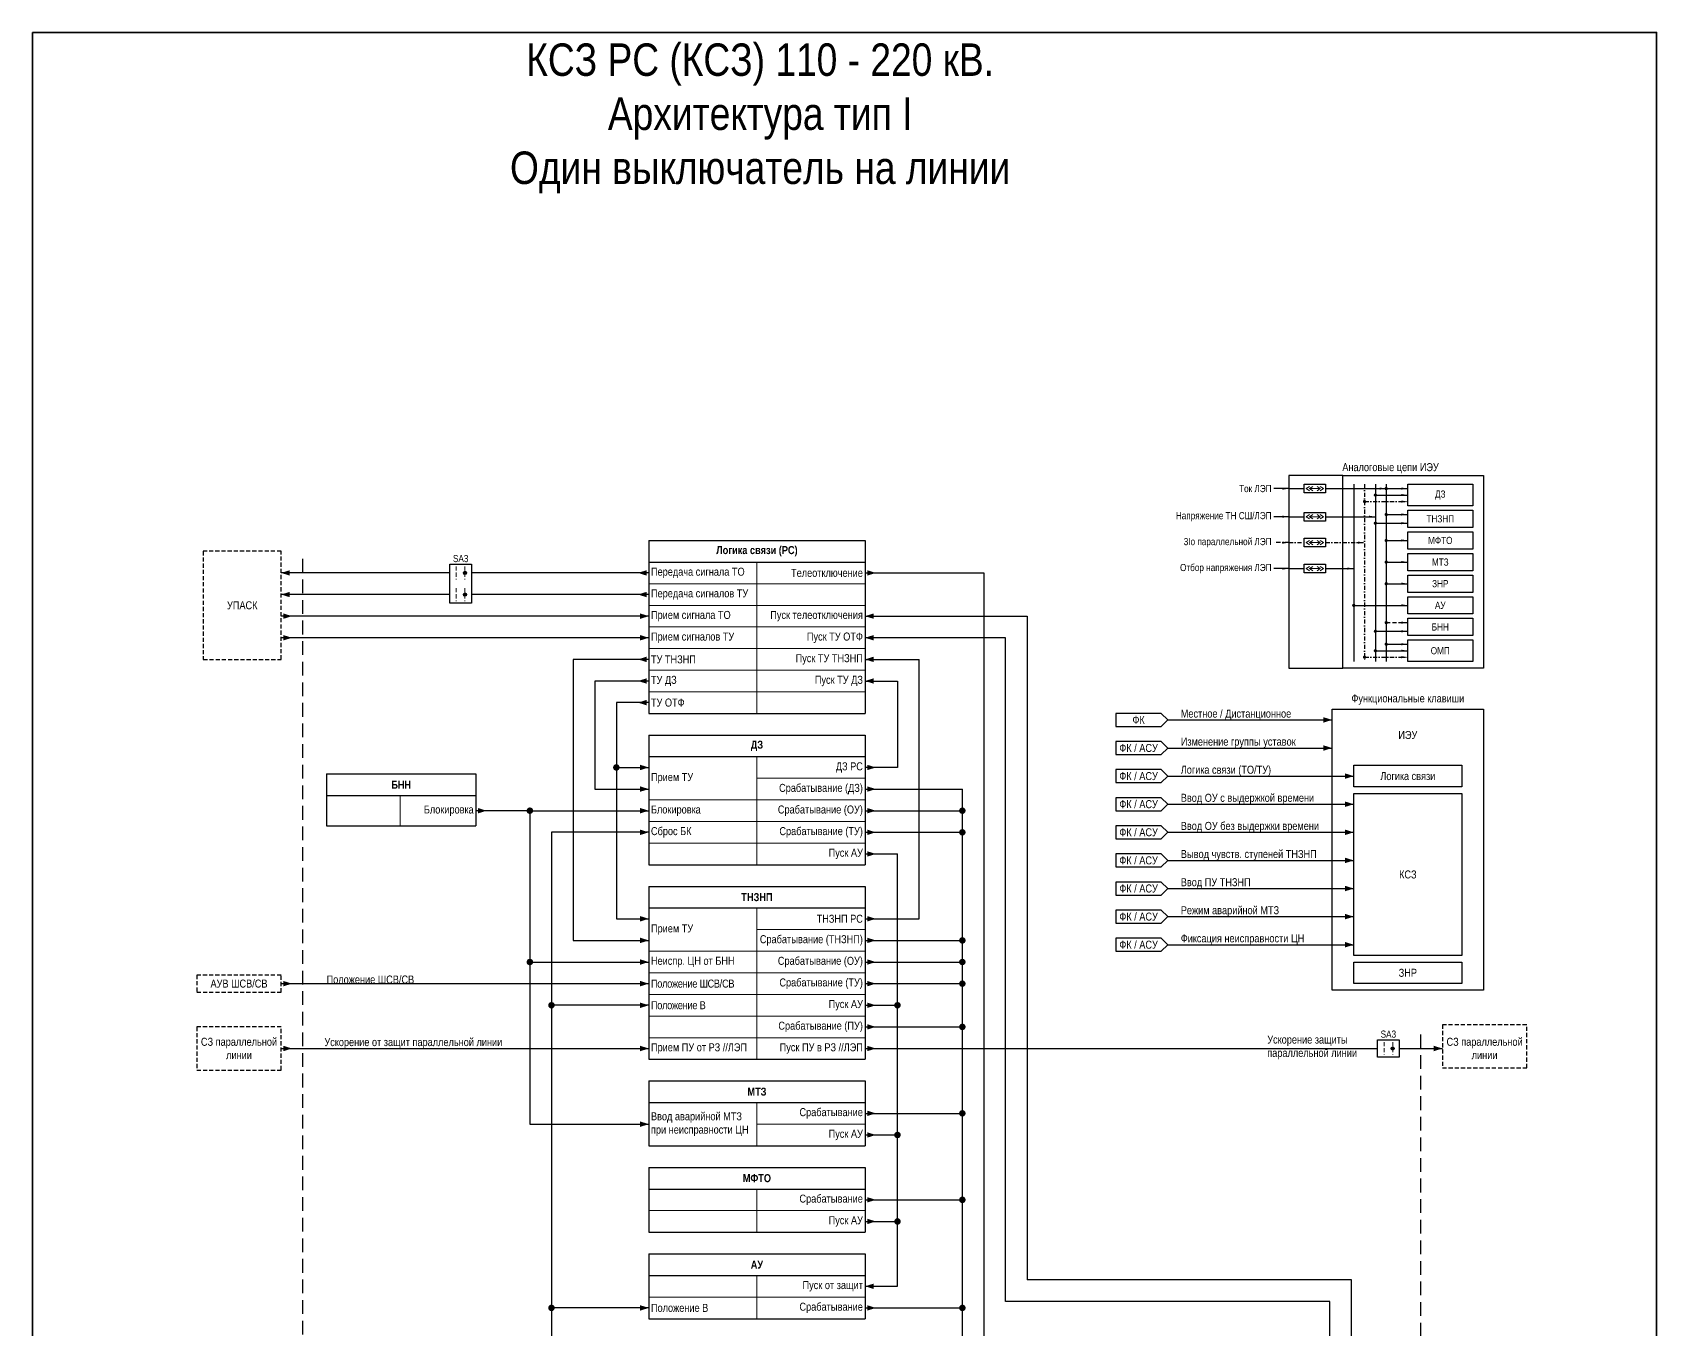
# Model space of a CAD drawing. Header units: millimetres. Extents: x -14593 to 14732, y -17400 to 5232.
# Drawn here: x 5015 to 5766, y -805 to -205 of the extents above; entities that cross this region are included whole.
import ezdxf
from ezdxf.enums import TextEntityAlignment as Align

# ---------------------------------------------------------------- set-up
doc = ezdxf.new("R2010")
doc.units = ezdxf.units.MM
doc.linetypes.add('штриховая2', pattern=[9.525, 6.35, -3.175])
doc.linetypes.add('штрихпунктирная2', pattern=[12.7, 6.35, -3.175, 0, -3.175])
for name, color, linetype, lineweight in [('Основная', 7, 'Continuous', 30), ('Отключение_включение', 1, 'Continuous', 30), ('Тонкая', 7, 'Continuous', 18), ('Цепи внешние', 84, 'Continuous', 30), ('Цепи внутренние', 5, 'Continuous', 30), ('Цепи ТН', 200, 'Continuous', 30), ('Цепи ТТ', 23, 'Continuous', 30), ('Цепи ТТ  других присоединений', 23, 'штрихпунктирная2', 30), ('Цепь - ФК и АСУ', 132, 'Continuous', 30), ('Штриховая', 7, 'штриховая2', 20)]:
    doc.layers.add(name, color=color, linetype=linetype, lineweight=lineweight)
doc.layers.add('Рамка', color=8, linetype='Continuous', lineweight=35, plot=False)
doc.styles.add('Narrow', font='ARIALN.TTF')
doc.styles.add('Табл дан', font='ARIALN.TTF')
doc.styles.add('Табл загол', font='ARIALNB.TTF')

# ---------------------------------------------------------------- blocks, each defined once
blk = doc.blocks.new('*T256')
at = {"layer": 'Основная', "color": 0, "linetype": 'ByBlock', "lineweight": -2, "transparency": 16777216}
for p, q in [((0, 0), (100, 0)), ((0, 0), (0, -10)), ((100, 0), (100, -10))]:
    blk.add_line(p, q, dxfattribs=at)
at = {"layer": 'Основная', "color": 0, "linetype": 'ByBlock', "lineweight": 30, "transparency": 16777216}
for p, q in [((0, -10), (100, -10)), ((0, -10), (0, -60)), ((100, -10), (100, -60)), ((0, -60), (100, -60))]:
    blk.add_line(p, q, dxfattribs=at)
at = {"layer": 'Основная', "color": 0, "linetype": 'ByBlock', "lineweight": 18, "transparency": 16777216}
for p, q in [((50, -10), (50, -60)), ((50, -20), (100, -20)), ((0, -30), (100, -30)), ((0, -40), (100, -40)), ((0, -50), (100, -50))]:
    blk.add_line(p, q, dxfattribs=at)
at = {"layer": 'Основная', "color": 0, "transparency": 16777216, "char_height": 3.7}
for s, insert, width, attachment_point, style in [('{\\C256;ДЗ}', (50, -5), 97, 5, 'Табл загол'), ('ДЗ РС', (99, -15), 48, 6, 'Табл дан'), ('Прием ТУ', (1, -20), 48, 4, 'Табл дан'), ('Срабатывание (ДЗ)', (99, -25), 48, 6, 'Табл дан'), ('{\\C256;Блокировка}', (1, -35), 48, 4, 'Табл дан'), ('Срабатывание (ОУ)', (99, -35), 48, 6, 'Табл дан'), ('Сброс БК', (1, -45), 48, 4, 'Табл дан'), ('Срабатывание (ТУ)', (99, -45), 48, 6, 'Табл дан'), ('Пуск АУ', (99, -55), 48, 6, 'Табл дан')]:
    blk.add_mtext(s, dxfattribs=dict(at, insert=insert, width=width, attachment_point=attachment_point, style=style))
blk = doc.blocks.new('*T257')
at = {"layer": 'Основная', "color": 0, "linetype": 'ByBlock', "lineweight": -2, "transparency": 16777216}
for p, q in [((0, 0), (100, 0)), ((0, 0), (0, -10)), ((100, 0), (100, -10))]:
    blk.add_line(p, q, dxfattribs=at)
at = {"layer": 'Основная', "color": 0, "linetype": 'ByBlock', "lineweight": 30, "transparency": 16777216}
for p, q in [((0, -10), (100, -10)), ((0, -10), (0, -80)), ((100, -10), (100, -80)), ((0, -80), (100, -80))]:
    blk.add_line(p, q, dxfattribs=at)
at = {"layer": 'Основная', "color": 0, "linetype": 'ByBlock', "lineweight": 18, "transparency": 16777216}
for p, q in [((50, -10), (50, -80)), ((50, -20), (100, -20)), ((0, -30), (100, -30)), ((0, -40), (100, -40)), ((0, -50), (100, -50)), ((0, -60), (100, -60)), ((0, -70), (100, -70))]:
    blk.add_line(p, q, dxfattribs=at)
at = {"layer": 'Основная', "color": 0, "transparency": 16777216, "char_height": 3.7}
for s, insert, width, attachment_point, style in [('{\\C256;ТНЗНП}', (50, -5), 97, 5, 'Табл загол'), ('ТНЗНП РС', (99, -15), 48, 6, 'Табл дан'), ('Прием ТУ', (1, -20), 48, 4, 'Табл дан'), ('Срабатывание ({\\C256;ТНЗНП)}', (99, -25), 48, 6, 'Табл дан'), ('{\\C256;Неиспр. ЦН от БНН}', (1, -35), 48, 4, 'Табл дан'), ('Срабатывание (ОУ)', (99, -35), 48, 6, 'Табл дан'), ('{\\T0.95;Положение ШСВ/СВ}', (1, -45), 48, 4, 'Табл дан'), ('Срабатывание (ТУ)', (99, -45), 48, 6, 'Табл дан'), ('{\\T0.95;Положение В}', (1, -55), 48, 4, 'Табл дан'), ('Пуск АУ', (99, -55), 48, 6, 'Табл дан'), ('Срабатывание (ПУ)', (99, -65), 48, 6, 'Табл дан'), ('Прием ПУ от РЗ //ЛЭП', (1, -75), 48, 4, 'Табл дан'), ('Пуск ПУ в РЗ //ЛЭП', (99, -75), 48, 6, 'Табл дан')]:
    blk.add_mtext(s, dxfattribs=dict(at, insert=insert, width=width, attachment_point=attachment_point, style=style))
blk = doc.blocks.new('*T258')
at = {"layer": 'Основная', "color": 0, "linetype": 'ByBlock', "lineweight": -2, "transparency": 16777216}
for p, q in [((0, 0), (100, 0)), ((0, 0), (0, -10)), ((100, 0), (100, -10))]:
    blk.add_line(p, q, dxfattribs=at)
at = {"layer": 'Основная', "color": 0, "linetype": 'ByBlock', "lineweight": 30, "transparency": 16777216}
for p, q in [((0, -10), (100, -10)), ((0, -10), (0, -30)), ((100, -10), (100, -30)), ((0, -30), (100, -30))]:
    blk.add_line(p, q, dxfattribs=at)
at = {"layer": 'Основная', "color": 0, "linetype": 'ByBlock', "lineweight": 18, "transparency": 16777216}
for p, q in [((50, -10), (50, -30)), ((0, -20), (100, -20))]:
    blk.add_line(p, q, dxfattribs=at)
at = {"layer": 'Основная', "color": 0, "transparency": 16777216, "char_height": 3.7}
for s, insert, width, attachment_point, style in [('{\\C256;МФТО}', (50, -5), 97, 5, 'Табл загол'), ('Срабатывание ', (99, -15), 48, 6, 'Табл дан'), ('Пуск АУ', (99, -25), 48, 6, 'Табл дан')]:
    blk.add_mtext(s, dxfattribs=dict(at, insert=insert, width=width, attachment_point=attachment_point, style=style))
blk = doc.blocks.new('*T259')
at = {"layer": 'Основная', "color": 0, "linetype": 'ByBlock', "lineweight": -2, "transparency": 16777216}
for p, q in [((0, 0), (100, 0)), ((0, 0), (0, -10)), ((100, 0), (100, -10))]:
    blk.add_line(p, q, dxfattribs=at)
at = {"layer": 'Основная', "color": 0, "linetype": 'ByBlock', "lineweight": 30, "transparency": 16777216}
for p, q in [((0, -10), (100, -10)), ((0, -10), (0, -30)), ((100, -10), (100, -30)), ((0, -30), (100, -30))]:
    blk.add_line(p, q, dxfattribs=at)
at = {"layer": 'Основная', "color": 0, "linetype": 'ByBlock', "lineweight": 18, "transparency": 16777216}
for p, q in [((50, -10), (50, -30)), ((50, -20), (100, -20))]:
    blk.add_line(p, q, dxfattribs=at)
at = {"layer": 'Основная', "color": 0, "transparency": 16777216, "char_height": 3.7}
for s, insert, width, attachment_point, style in [('{\\C256;МТЗ}', (50, -5), 97, 5, 'Табл загол'), ('Ввод аварийной МТЗ при неисправности ЦН', (1, -20), 48, 4, 'Табл дан'), ('Срабатывание', (99, -15), 48, 6, 'Табл дан'), ('Пуск АУ', (99, -25), 48, 6, 'Табл дан')]:
    blk.add_mtext(s, dxfattribs=dict(at, insert=insert, width=width, attachment_point=attachment_point, style=style))
blk = doc.blocks.new('Point')
at = {"layer": 'Основная', "color": 0, "const_width": 1.5}
blk.add_lwpolyline([(-0.75, 0, 1), (0.75, 0, 1)], format="xyb", close=True, dxfattribs=at)
blk = doc.blocks.new('*T253')
at = {"layer": 'Основная', "color": 0, "linetype": 'ByBlock', "lineweight": -2, "transparency": 16777216}
for p, q in [((0, 0), (69, 0)), ((0, 0), (0, -10)), ((69, 0), (69, -10))]:
    blk.add_line(p, q, dxfattribs=at)
at = {"layer": 'Основная', "color": 0, "linetype": 'ByBlock', "lineweight": 30, "transparency": 16777216}
for p, q in [((0, -10), (69, -10)), ((0, -10), (0, -24)), ((69, -10), (69, -24)), ((0, -24), (69, -24))]:
    blk.add_line(p, q, dxfattribs=at)
at = {"layer": 'Основная', "color": 0, "linetype": 'ByBlock', "lineweight": 18, "transparency": 16777216}
blk.add_line((34, -10), (34, -24), dxfattribs=at)
at = {"layer": 'Основная', "color": 0, "transparency": 16777216, "char_height": 3.7}
for s, insert, width, attachment_point, style in [('{\\C256;БНН}', (34.5, -5), 66, 5, 'Табл загол'), ('Блокировка', (68, -17), 33, 6, 'Табл дан')]:
    blk.add_mtext(s, dxfattribs=dict(at, insert=insert, width=width, attachment_point=attachment_point, style=style))
blk = doc.blocks.new('*T254')
at = {"layer": 'Основная', "color": 0, "linetype": 'ByBlock', "lineweight": -2, "transparency": 16777216}
for p, q in [((0, 0), (100, 0)), ((0, 0), (0, -10)), ((100, 0), (100, -10))]:
    blk.add_line(p, q, dxfattribs=at)
at = {"layer": 'Основная', "color": 0, "linetype": 'ByBlock', "lineweight": 30, "transparency": 16777216}
for p, q in [((0, -10), (100, -10)), ((0, -10), (0, -30)), ((100, -10), (100, -30)), ((0, -30), (100, -30))]:
    blk.add_line(p, q, dxfattribs=at)
at = {"layer": 'Основная', "color": 0, "linetype": 'ByBlock', "lineweight": 18, "transparency": 16777216}
for p, q in [((50, -10), (50, -30)), ((0, -20), (100, -20))]:
    blk.add_line(p, q, dxfattribs=at)
at = {"layer": 'Основная', "color": 0, "transparency": 16777216, "char_height": 3.7}
for s, insert, width, attachment_point, style in [('{\\C256;АУ}', (50, -5), 97, 5, 'Табл загол'), ('Пуск от защит', (99, -15), 48, 6, 'Табл дан'), ('Срабатывание', (99, -25), 48, 6, 'Табл дан'), ('Положение В', (1, -25), 48, 4, 'Табл дан')]:
    blk.add_mtext(s, dxfattribs=dict(at, insert=insert, width=width, attachment_point=attachment_point, style=style))
blk = doc.blocks.new('*T281')
at = {"layer": 'Основная', "color": 0, "linetype": 'ByBlock', "lineweight": -2, "transparency": 16777216}
for p, q in [((0, 0), (100, 0)), ((0, 0), (0, -10)), ((100, 0), (100, -10))]:
    blk.add_line(p, q, dxfattribs=at)
at = {"layer": 'Основная', "color": 0, "linetype": 'ByBlock', "lineweight": 30, "transparency": 16777216}
for p, q in [((0, -10), (100, -10)), ((0, -10), (0, -80)), ((100, -10), (100, -80)), ((0, -80), (100, -80))]:
    blk.add_line(p, q, dxfattribs=at)
at = {"layer": 'Основная', "color": 0, "linetype": 'ByBlock', "lineweight": 18, "transparency": 16777216}
for p, q in [((50, -10), (50, -80)), ((0, -20), (100, -20)), ((0, -30), (100, -30)), ((0, -40), (100, -40)), ((0, -50), (100, -50)), ((0, -60), (100, -60)), ((0, -70), (100, -70))]:
    blk.add_line(p, q, dxfattribs=at)
at = {"layer": 'Основная', "color": 0, "transparency": 16777216, "char_height": 3.7}
for s, insert, width, attachment_point, style in [('Логика связи (РС)', (50, -5), 97, 5, 'Табл загол'), ('Передача сигнала ТО ', (1, -15), 48, 4, 'Табл дан'), ('Телеотключение', (99, -15), 48, 6, 'Табл дан'), ('Передача сигналов ТУ', (1, -25), 48, 4, 'Табл дан'), ('Прием сигнала ТО ', (1, -35), 48, 4, 'Табл дан'), ('Пуск телеотключения', (99, -35), 48, 6, 'Табл дан'), ('Прием сигналов ТУ', (1, -45), 48, 4, 'Табл дан'), ('Пуск ТУ ОТФ', (99, -45), 48, 6, 'Табл дан'), ('Пуск ТУ ТНЗНП', (99, -55), 48, 6, 'Табл дан'), ('ТУ ТНЗНП', (1, -55), 48, 4, 'Табл дан'), ('ТУ ДЗ', (1, -65), 48, 4, 'Табл дан'), ('Пуск ТУ ДЗ', (99, -65), 48, 6, 'Табл дан'), ('ТУ ОТФ', (1, -75), 48, 4, 'Табл дан')]:
    blk.add_mtext(s, dxfattribs=dict(at, insert=insert, width=width, attachment_point=attachment_point, style=style))

msp = doc.modelspace()

# ---------------------------------------------------------------- hatches: boundary and pattern name
at = {"lineweight": 25, "ltscale": 0.25}
h = msp.add_hatch(color=256, dxfattribs=at)
edge = h.paths.add_edge_path()
edge.add_arc((5215, -455), 0.75, 0, 360)
h = msp.add_hatch(color=256, dxfattribs=at)
edge = h.paths.add_edge_path()
edge.add_arc((5215, -465), 0.75, 0, 360)
h = msp.add_hatch(color=256, dxfattribs=at)
edge = h.paths.add_edge_path()
edge.add_arc((5644, -675), 0.75, 0, 360)

# ---------------------------------------------------------------- linework, layer by layer
for centre in [(5215, -455), (5215, -465), (5644, -675)]:
    msp.add_circle(centre, 0.75, dxfattribs=at)
at = {"layer": 'Основная', "ltscale": 0.3}
msp.add_lwpolyline([(5621, -410), (5596, -410), (5596, -499), (5621, -499)], dxfattribs=at)
for points in [[(5621, -410), (5686, -410), (5686, -499), (5621, -499)], [(5626, -544), (5676, -544), (5676, -554), (5626, -554)], [(5626, -557), (5676, -557), (5676, -632), (5626, -632)], [(5626, -635), (5676, -635), (5676, -645), (5626, -645)]]:
    msp.add_lwpolyline(points, close=True, dxfattribs=at)
at = {"layer": 'Основная'}
for points in [[(5603, -414), (5613, -414), (5613, -418), (5603, -418)], [(5651, -414), (5681, -414), (5681, -424), (5651, -424)], [(5603, -427), (5613, -427), (5613, -431), (5603, -431)], [(5651, -426), (5681, -426), (5681, -434), (5651, -434)], [(5603, -439), (5613, -439), (5613, -443), (5603, -443)], [(5651, -436), (5681, -436), (5681, -444), (5651, -444)], [(5651, -446), (5681, -446), (5681, -454), (5651, -454)], [(5208, -451), (5218, -451), (5218, -469), (5208, -469)], [(5603, -451), (5613, -451), (5613, -455), (5603, -455)], [(5651, -456), (5681, -456), (5681, -464), (5651, -464)], [(5651, -466), (5681, -466), (5681, -474), (5651, -474)], [(5651, -476), (5681, -476), (5681, -484), (5651, -484)], [(5651, -486), (5681, -486), (5681, -496), (5651, -496)], [(5616, -518), (5686, -518), (5686, -648), (5616, -648)], [(5637, -671), (5647, -671), (5647, -679), (5637, -679)]]:
    msp.add_lwpolyline(points, close=True, dxfattribs=at)
at = {"layer": 'Отключение_включение', "ltscale": 0.3}
for points in [[(5130, -455, 0, 2.5, 0), (5134, -455, 0, 0, 0)], [(5295, -455, 0, 2.5, 0), (5299, -455, 0, 0, 0)], [(5405, -455, 0, 2.5, 0), (5401, -455, 0, 0, 0)], [(5135, -475, 0, 2.5, 0), (5131, -475, 0, 0, 0)], [(5300, -475, 0, 2.5, 0), (5296, -475, 0, 0, 0)], [(5400, -475, 0, 2.5, 0), (5404, -475, 0, 0, 0)], [(5405, -555, 0, 2.5, 0), (5401, -555, 0, 0, 0)], [(5405, -565, 0, 2.5, 0), (5401, -565, 0, 0, 0)], [(5405, -575, 0, 2.5, 0), (5401, -575, 0, 0, 0)], [(5405, -625, 0, 2.5, 0), (5401, -625, 0, 0, 0)], [(5405, -635, 0, 2.5, 0), (5401, -635, 0, 0, 0)], [(5405, -645, 0, 2.5, 0), (5401, -645, 0, 0, 0)], [(5405, -665, 0, 2.5, 0), (5401, -665, 0, 0, 0)], [(5405, -705, 0, 2.5, 0), (5401, -705, 0, 0, 0)], [(5405, -745, 0, 2.5, 0), (5401, -745, 0, 0, 0)], [(5405, -795, 0, 2.5, 0), (5401, -795, 0, 0, 0)]]:
    msp.add_lwpolyline(points, format="xyseb", dxfattribs=at)
for points in [[(5208, -455), (5130, -455)], [(5300, -455), (5218, -455)], [(5400, -455), (5455, -455)], [(5455, -455), (5455, -835)], [(5300, -475), (5130, -475)], [(5400, -475), (5475, -475)], [(5475, -475), (5475, -782)], [(5445, -845), (5445, -555)], [(5400, -625), (5445, -625)], [(5400, -635), (5445, -635), (5445, -635)], [(5400, -705), (5445, -705)], [(5400, -745), (5445, -745)], [(5625, -782), (5475, -782)], [(5625, -845), (5625, -782)], [(5400, -795), (5445, -795)]]:
    msp.add_lwpolyline(points, dxfattribs=at)
at = {"layer": 'Отключение_включение'}
for points in [[(5400, -555), (5445, -555)], [(5400, -565), (5445, -565)], [(5400, -575), (5445, -575)], [(5400, -645), (5445, -645)], [(5400, -665), (5445, -665)]]:
    msp.add_lwpolyline(points, dxfattribs=at)
at = {"layer": 'Рамка', "color": 1}
msp.add_lwpolyline([(5015, -205), (5766, -205), (5766, -1128), (5015, -1128)], close=True, dxfattribs=at)
at = {"layer": 'Тонкая', "ltscale": 0.25}
for p, q in [((5604, -416), (5605.5, -415)), ((5605.5, -417), (5604, -416)), ((5605.5, -416), (5607, -415)), ((5607, -417), (5605.5, -416)), ((5610.5, -416), (5609, -415)), ((5609, -417), (5610.5, -416)), ((5612, -416), (5610.5, -415)), ((5610.5, -417), (5612, -416)), ((5604, -429), (5605.5, -428)), ((5605.5, -429), (5607, -428)), ((5610.5, -429), (5609, -428)), ((5612, -429), (5610.5, -428)), ((5605.5, -430), (5604, -429)), ((5607, -430), (5605.5, -429)), ((5609, -430), (5610.5, -429)), ((5610.5, -430), (5612, -429)), ((5604, -441), (5605.5, -440)), ((5605.5, -442), (5604, -441)), ((5605.5, -441), (5607, -440)), ((5607, -442), (5605.5, -441)), ((5610.5, -441), (5609, -440)), ((5609, -442), (5610.5, -441)), ((5612, -441), (5610.5, -440)), ((5610.5, -442), (5612, -441)), ((5604, -453), (5605.5, -452)), ((5605.5, -454), (5604, -453)), ((5605.5, -453), (5607, -452)), ((5607, -454), (5605.5, -453)), ((5610.5, -453), (5609, -452)), ((5609, -454), (5610.5, -453)), ((5612, -453), (5610.5, -452)), ((5610.5, -454), (5612, -453))]:
    msp.add_line(p, q, dxfattribs=at)
at = {"layer": 'Тонкая'}
for p, q in [((5610.5, -416), (5605.5, -416)), ((5610.5, -429), (5605.5, -429)), ((5610.5, -441), (5605.5, -441)), ((5610.5, -453), (5605.5, -453))]:
    msp.add_line(p, q, dxfattribs=at)
at = {"layer": 'Цепи внешние', "linetype": 'штриховая2', "ltscale": 0.3}
for points in [[(5130, -445), (5094, -445), (5094, -495), (5130, -495)], [(5130, -641), (5091, -641), (5091, -649), (5130, -649)], [(5130, -665), (5091, -665), (5091, -685), (5130, -685)], [(5706, -664), (5667, -664), (5667, -684), (5706, -684)]]:
    msp.add_lwpolyline(points, close=True, dxfattribs=at)
at = {"layer": 'Цепи внешние', "ltscale": 0.3}
for points in [[(5130, -465, 0, 2.5, 0), (5134, -465, 0, 0, 0)], [(5135, -485, 0, 2.5, 0), (5131, -485, 0, 0, 0)], [(5300, -485, 0, 2.5, 0), (5296, -485, 0, 0, 0)], [(5300, -575, 0, 2.5, 0), (5296, -575, 0, 0, 0)], [(5135, -645, 0, 2.5, 0), (5131, -645, 0, 0, 0)], [(5300, -645, 0, 2.5, 0), (5296, -645, 0, 0, 0)], [(5300, -655, 0, 2.5, 0), (5296, -655, 0, 0, 0)], [(5135, -675, 0, 2.5, 0), (5131, -675, 0, 0, 0)], [(5300, -675, 0, 2.5, 0), (5296, -675, 0, 0, 0)], [(5405, -675, 0, 2.5, 0), (5401, -675, 0, 0, 0)], [(5667, -675, 0, 2.5, 0), (5663, -675, 0, 0, 0)], [(5300, -795, 0, 2.5, 0), (5296, -795, 0, 0, 0)]]:
    msp.add_lwpolyline(points, format="xyseb", dxfattribs=at)
for points in [[(5208, -465), (5130, -465)], [(5300, -485), (5130, -485)], [(5255, -575), (5255, -815)], [(5300, -575), (5255, -575)], [(5300, -655), (5255, -655)], [(5300, -795), (5255, -795)]]:
    msp.add_lwpolyline(points, dxfattribs=at)
at = {"layer": 'Цепи внешние'}
for points in [[(5130, -645), (5300, -645)], [(5130, -675), (5300, -675)], [(5400, -675), (5637, -675)], [(5647, -675), (5667, -675)]]:
    msp.add_lwpolyline(points, dxfattribs=at)
at = {"layer": 'Цепи внутренние', "linetype": 'штриховая2'}
for points in [[(5140, -893), (5140, -448)], [(5657, -913), (5657, -668)]]:
    msp.add_lwpolyline(points, dxfattribs=at)
at = {"layer": 'Цепи внутренние', "ltscale": 0.3}
for points in [[(5300, -465), (5218, -465)], [(5465, -485), (5400, -485)], [(5465, -792), (5465, -485)], [(5265, -495), (5265, -625)], [(5300, -495), (5265, -495)], [(5400, -495), (5425, -495)], [(5425, -615), (5425, -495)], [(5275, -505), (5275, -555)], [(5300, -505), (5275, -505)], [(5400, -505), (5415, -505)], [(5415, -505), (5415, -545)], [(5285, -545), (5300, -545)], [(5415, -545), (5400, -545)], [(5275, -555), (5300, -555)], [(5245, -565), (5220, -565)], [(5285, -615), (5300, -615)], [(5400, -615), (5425, -615)], [(5265, -625), (5300, -625)], [(5400, -785), (5415, -785)], [(5615, -792), (5465, -792)], [(5615, -835), (5615, -792)]]:
    msp.add_lwpolyline(points, dxfattribs=at)
for points in [[(5295, -465, 0, 2.5, 0), (5299, -465, 0, 0, 0)], [(5400, -485, 0, 2.5, 0), (5404, -485, 0, 0, 0)], [(5295, -495, 0, 2.5, 0), (5299, -495, 0, 0, 0)], [(5400, -495, 0, 2.5, 0), (5404, -495, 0, 0, 0)], [(5295, -505, 0, 2.5, 0), (5299, -505, 0, 0, 0)], [(5400, -505, 0, 2.5, 0), (5404, -505, 0, 0, 0)], [(5295, -515, 0, 2.5, 0), (5299, -515, 0, 0, 0)], [(5300, -545, 0, 2.5, 0), (5296, -545, 0, 0, 0)], [(5405, -545, 0, 2.5, 0), (5401, -545, 0, 0, 0)], [(5300, -555, 0, 2.5, 0), (5296, -555, 0, 0, 0)], [(5225, -565, 0, 2.5, 0), (5221, -565, 0, 0, 0)], [(5300, -565, 0, 2.5, 0), (5296, -565, 0, 0, 0)], [(5405, -585, 0, 2.5, 0), (5401, -585, 0, 0, 0)], [(5300, -615, 0, 2.5, 0), (5296, -615, 0, 0, 0)], [(5405, -615, 0, 2.5, 0), (5401, -615, 0, 0, 0)], [(5300, -625, 0, 2.5, 0), (5296, -625, 0, 0, 0)], [(5300, -635, 0, 2.5, 0), (5296, -635, 0, 0, 0)], [(5405, -655, 0, 2.5, 0), (5401, -655, 0, 0, 0)], [(5300, -710, 0, 2.5, 0), (5296, -710, 0, 0, 0)], [(5405, -715, 0, 2.5, 0), (5401, -715, 0, 0, 0)], [(5405, -755, 0, 2.5, 0), (5401, -755, 0, 0, 0)], [(5400, -785, 0, 2.5, 0), (5404, -785, 0, 0, 0)]]:
    msp.add_lwpolyline(points, format="xyseb", dxfattribs=at)
at = {"layer": 'Цепи внутренние'}
for points in [[(5300, -515), (5285, -515)], [(5285, -515), (5285, -615)], [(5245, -565), (5245, -710)], [(5245, -565), (5300, -565)], [(5400, -585), (5415, -585)], [(5415, -785), (5415, -585)], [(5245, -635), (5300, -635)], [(5400, -655), (5415, -655)], [(5245, -710), (5300, -710)], [(5400, -715), (5415, -715)], [(5400, -755), (5415, -755)]]:
    msp.add_lwpolyline(points, dxfattribs=at)
at = {"layer": 'Цепи ТН', "ltscale": 0.3}
for points in [[(5626, -414), (5626, -496)], [(5636, -414), (5636, -496)], [(5636, -419), (5651, -419)], [(5596, -429), (5589, -429)], [(5596, -429), (5603, -429)], [(5613, -429), (5636, -429)], [(5636, -432), (5651, -432)], [(5596, -453), (5589, -453)], [(5596, -453), (5603, -453)], [(5613, -453), (5626, -453)], [(5626, -470), (5651, -470)], [(5636, -482), (5651, -482)], [(5636, -491), (5651, -491)]]:
    msp.add_lwpolyline(points, dxfattribs=at)
at = {"layer": 'Цепи ТН'}
for points in [[(5651, -419, 0, 1, 0), (5648, -419, 0, 0, 0)], [(5596, -429, 0, 1, 0), (5593, -429, 0, 0, 0)], [(5636, -429, 0, 1, 0), (5633, -429, 0, 0, 0)], [(5651, -432, 0, 1, 0), (5648, -432, 0, 0, 0)], [(5596, -453, 0, 1, 0), (5593, -453, 0, 0, 0)], [(5626, -453, 0, 1, 0), (5623, -453, 0, 0, 0)], [(5651, -470, 0, 1, 0), (5648, -470, 0, 0, 0)], [(5651, -482, 0, 1, 0), (5648, -482, 0, 0, 0)], [(5651, -491, 0, 1, 0), (5648, -491, 0, 0, 0)]]:
    msp.add_lwpolyline(points, format="xyseb", dxfattribs=at)
at = {"layer": 'Цепи ТТ', "ltscale": 0.3}
for points in [[(5596, -416), (5589, -416)], [(5596, -416), (5603, -416)], [(5613, -416), (5616, -416)], [(5616, -416), (5641, -416)], [(5641, -414), (5641, -496)], [(5641, -416), (5651, -416)], [(5641, -428), (5651, -428)], [(5641, -440), (5651, -440)], [(5641, -450), (5651, -450)], [(5641, -460), (5651, -460)], [(5641, -488), (5651, -488)]]:
    msp.add_lwpolyline(points, dxfattribs=at)
at = {"layer": 'Цепи ТТ'}
for points in [[(5596, -416, 0, 1, 0), (5593, -416, 0, 0, 0)], [(5641, -416, 0, 1, 0), (5638, -416, 0, 0, 0)], [(5651, -416, 0, 1, 0), (5648, -416, 0, 0, 0)], [(5651, -428, 0, 1, 0), (5648, -428, 0, 0, 0)], [(5596, -441, 0, 1, 0), (5593, -441, 0, 0, 0)], [(5651, -440, 0, 1, 0), (5648, -440, 0, 0, 0)], [(5651, -450, 0, 1, 0), (5648, -450, 0, 0, 0)], [(5651, -460, 0, 1, 0), (5648, -460, 0, 0, 0)], [(5651, -478, 0, 1, 0), (5648, -478, 0, 0, 0)], [(5651, -488, 0, 1, 0), (5648, -488, 0, 0, 0)]]:
    msp.add_lwpolyline(points, format="xyseb", dxfattribs=at)
at = {"layer": 'Цепи ТТ', "linetype": 'штриховая2', "ltscale": 0.3}
msp.add_lwpolyline([(5641, -478), (5651, -478)], dxfattribs=at)
at = {"layer": 'Цепи ТТ  других присоединений', "ltscale": 0.3}
for points in [[(5631, -414), (5631, -496)], [(5631, -422), (5651, -422)], [(5596, -441), (5589, -441)], [(5596, -441), (5603, -441)], [(5613, -441), (5631, -441)], [(5631, -494), (5651, -494)]]:
    msp.add_lwpolyline(points, dxfattribs=at)
at = {"layer": 'Цепи ТТ  других присоединений'}
for points in [[(5651, -422, 0, 1, 0), (5648, -422, 0, 0, 0)], [(5631, -441, 0, 1, 0), (5628, -441, 0, 0, 0)], [(5651, -494, 0, 1, 0), (5648, -494, 0, 0, 0)]]:
    msp.add_lwpolyline(points, format="xyseb", dxfattribs=at)
at = {"layer": 'Цепь - ФК и АСУ', "ltscale": 0.3}
for points in [[(5540, -523), (5537, -520), (5516, -520), (5516, -526), (5537, -526), (5540, -523)], [(5540, -536), (5537, -533), (5516, -533), (5516, -539), (5537, -539), (5540, -536)], [(5540, -549), (5537, -546), (5516, -546), (5516, -552), (5537, -552), (5540, -549)], [(5540, -562), (5537, -559), (5516, -559), (5516, -565), (5537, -565), (5540, -562)], [(5540, -575), (5537, -572), (5516, -572), (5516, -578), (5537, -578), (5540, -575)], [(5540, -588), (5537, -585), (5516, -585), (5516, -591), (5537, -591), (5540, -588)], [(5540, -601), (5537, -598), (5516, -598), (5516, -604), (5537, -604), (5540, -601)], [(5540, -614), (5537, -611), (5516, -611), (5516, -617), (5537, -617), (5540, -614)], [(5540, -627), (5537, -624), (5516, -624), (5516, -630), (5537, -630), (5540, -627)]]:
    msp.add_lwpolyline(points, dxfattribs=at)
at = {"layer": 'Цепь - ФК и АСУ'}
for points in [[(5540, -523), (5616, -523)], [(5540, -536), (5616, -536)], [(5540, -549), (5626, -549)], [(5540, -562), (5626, -562)], [(5540, -575), (5626, -575)], [(5540, -588), (5626, -588)], [(5540, -601), (5626, -601)], [(5540, -614), (5626, -614)], [(5540, -627), (5626, -627)]]:
    msp.add_lwpolyline(points, dxfattribs=at)
at = {"layer": 'Цепь - ФК и АСУ', "ltscale": 0.3}
for points in [[(5616, -523, 0, 2.5, 0), (5612, -523, 0, 0, 0)], [(5616, -536, 0, 2.5, 0), (5612, -536, 0, 0, 0)], [(5626, -549, 0, 2.5, 0), (5622, -549, 0, 0, 0)], [(5626, -562, 0, 2.5, 0), (5622, -562, 0, 0, 0)], [(5626, -575, 0, 2.5, 0), (5622, -575, 0, 0, 0)], [(5626, -588, 0, 2.5, 0), (5622, -588, 0, 0, 0)], [(5626, -601, 0, 2.5, 0), (5622, -601, 0, 0, 0)], [(5626, -614, 0, 2.5, 0), (5622, -614, 0, 0, 0)], [(5626, -627, 0, 2.5, 0), (5622, -627, 0, 0, 0)]]:
    msp.add_lwpolyline(points, format="xyseb", dxfattribs=at)
at = {"layer": 'Штриховая', "ltscale": 0.3}
for p, q in [((5211, -452), (5211, -458)), ((5215, -452), (5215, -458)), ((5211, -462), (5211, -468)), ((5215, -462), (5215, -468)), ((5640, -672), (5640, -678)), ((5644, -672), (5644, -678))]:
    msp.add_line(p, q, dxfattribs=at)

# ---------------------------------------------------------------- block references
for name, p in [('*T281', (5300, -440)), ('*T256', (5300, -530)), ('*T253', (5151, -548)), ('*T257', (5300, -600)), ('*T259', (5300, -690)), ('*T258', (5300, -730)), ('*T254', (5300, -770))]:
    msp.add_blockref(name, p)
at = {"layer": 'Отключение_включение'}
for p in [(5445, -565), (5445, -575), (5445, -625), (5445, -635), (5445, -645), (5445, -665), (5445, -705), (5445, -745), (5445, -795)]:
    msp.add_blockref('Point', p, dxfattribs=at)
at = {"layer": 'Цепи внешние'}
for p in [(5255, -655), (5255, -795)]:
    msp.add_blockref('Point', p, dxfattribs=at)
at = {"layer": 'Цепи внутренние'}
for p in [(5285, -545), (5245, -565), (5245, -635), (5415, -655), (5415, -715), (5415, -755)]:
    msp.add_blockref('Point', p, dxfattribs=at)
at = {"layer": 'Цепи ТН', "xscale": 0.5, "yscale": 0.5, "zscale": 0.5}
for p in [(5636, -419), (5636, -432), (5626, -470), (5636, -482), (5636, -491)]:
    msp.add_blockref('Point', p, dxfattribs=at)
at = {"layer": 'Цепи ТТ', "xscale": 0.5, "yscale": 0.5, "zscale": 0.5}
for p in [(5641, -416), (5631, -422), (5641, -428), (5641, -440), (5641, -450), (5641, -460), (5641, -478), (5641, -488), (5631, -494)]:
    msp.add_blockref('Point', p, dxfattribs=at)

# ---------------------------------------------------------------- texts
at = {"layer": 'Основная', "style": 'Narrow'}
for p in [(5213, -450), (5642, -670)]:
    msp.add_text('SA3', height=3.3, dxfattribs=at).set_placement(p, align=Align.CENTER)
for s, insert, char_height, width, attachment_point in [('Аналоговые цепи ИЭУ', (5643, -409), 3.7, 89, 8), ('Ток ЛЭП', (5588, -416), 3.3, 71.4983, 6), ('ДЗ', (5666, -419), 3.3, 30, 5), ('Напряжение ТН СШ/ЛЭП', (5588, -429), 3.3, 71.4983, 6), ('ТНЗНП', (5666, -430), 3.3, 30, 5), ('3Io параллельной ЛЭП', (5588, -441), 3.3, 71.4983, 6), ('МФТО', (5666, -440), 3.3, 30, 5), ('МТЗ', (5666, -450), 3.3, 30, 5), ('Отбор напряжения ЛЭП', (5588, -453), 3.3, 71.4983, 6), ('ЗНР', (5666, -460), 3.3, 30, 5), ('УПАСК', (5112, -470), 3.7, 36, 5), ('АУ', (5666, -470), 3.3, 30, 5), ('БНН', (5666, -480), 3.3, 30, 5), ('ОМП', (5666, -491), 3.3, 30, 5), ('Местное / Дистанционное', (5546, -523), 3.7, 99, 7), ('Функциональные клавиши', (5651, -516), 3.7, 94, 8), ('ФК', (5526.5, -523), 3.7, 21, 5), ('Изменение группы уставок', (5546, -536), 3.7, 99, 7), ('ИЭУ', (5651, -530), 3.7, 70, 5), ('ФК / АСУ', (5526.5, -536), 3.7, 21, 5), ('ФК / АСУ', (5526.5, -549), 3.7, 21, 5), ('Логика связи (ТО/ТУ)', (5546, -549), 3.7, 89, 7), ('Логика связи', (5651, -549), 3.7, 50, 5), ('ФК / АСУ', (5526.5, -562), 3.7, 21, 5), ('Ввод ОУ с выдержкой времени', (5546, -562), 3.7, 99, 7), ('Ввод ОУ без выдержки времени', (5546, -575), 3.7, 99, 7), ('ФК / АСУ', (5526.5, -575), 3.7, 21, 5), ('Вывод чувств. ступеней ТНЗНП', (5546, -588), 3.7, 99, 7), ('ФК / АСУ', (5526.5, -588), 3.7, 21, 5), ('КСЗ', (5651, -594.5), 3.7, 50, 5), ('ФК / АСУ', (5526.5, -601), 3.7, 21, 5), ('Ввод ПУ ТНЗНП', (5546, -601), 3.7, 99, 7), ('ФК / АСУ', (5526.5, -614), 3.7, 21, 5), ('Режим аварийной МТЗ', (5546, -614), 3.7, 99, 7), ('Фиксация неисправности ЦН', (5546, -627), 3.7, 99, 7), ('ФК / АСУ', (5526.5, -627), 3.7, 21, 5), ('ЗНР', (5651, -640), 3.7, 50, 5), ('АУВ ШСВ/СВ', (5110.5, -645), 3.7, 39, 5), ('Положение ШСВ/СВ', (5151, -645), 3.7, 65, 7), ('СЗ параллельной линии', (5110.5, -675), 3.7, 39, 5), ('Ускорение от защит параллельной линии', (5150, -675), 3.7, 85, 7), ('Ускорение защиты параллельной линии', (5586, -680), 3.7, 56, 7), ('СЗ параллельной линии', (5686.5, -675), 3.7, 39, 5)]:
    msp.add_mtext(s, dxfattribs=dict(at, insert=insert, char_height=char_height, width=width, attachment_point=attachment_point))
at = {"layer": 'Рамка', "insert": (5351.5, -244.75), "char_height": 15, "width": 235, "attachment_point": 5, "style": 'Narrow'}
msp.add_mtext('КСЗ РС (КСЗ) 110 - 220 кВ.\\PАрхитектура тип I\\PОдин выключатель на линии', dxfattribs=at)

doc.saveas('drawing.dxf')
